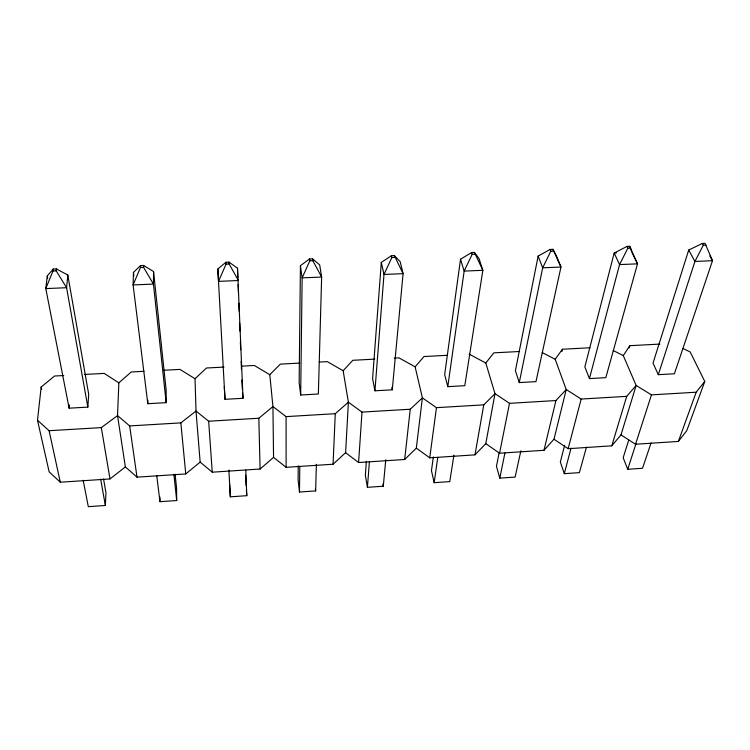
<?xml version="1.0" encoding="UTF-8"?>
<svg xmlns="http://www.w3.org/2000/svg" width="750" height="750" viewBox="0 0 750 750"><rect width="100%" height="100%" fill="white"/><g stroke="black" fill="none" stroke-linecap="round" stroke-linejoin="round"><path stroke-width="1.12" d="M175.106 474.272L176.559 487.959L176.7 500.541L159.966 501.694L159.975 497.109M153.562 271.594L153.441 284.081L166.181 402.656L147.816 403.706L133.097 284.934L133.463 272.4L140.512 265.594L143.644 265.472L153.562 271.594L166.144 390L166.181 402.656M298.238 465.816L298.087 479.728L299.484 492.028L315.637 490.912L316.388 464.297M300.422 265.678L299.147 382.659L300.684 395.016L318.356 394.012L321.637 277.05L319.688 264.9L312.553 258.816L309.562 258.928L300.422 265.678L302.137 277.866L300.684 395.016M299.484 492.028L299.803 466.547M147.816 403.706L147.863 400.238M140.512 265.594L140.466 267.516L133.097 284.934L153.441 284.081L143.606 267.384L143.644 265.472M144.009 371.306L131.241 371.981L118.847 382.847L117.534 415.613L125.372 466.922L137.006 477.159L185.756 473.944L200.156 462.094L196.003 411.047L195.037 378.722L206.494 368.006L223.997 367.087M299.812 363.084L280.35 364.116L269.794 374.691L272.934 406.575L273.553 457.35L286.106 467.316L333.066 464.222L335.269 413.691L348.384 402.188L343.144 370.725L327.3 361.631L319.284 362.062M83.175 480.309L88.312 506.663L105.356 505.481L105.956 492.741L103.547 478.988M333.066 464.222L345.6 452.691L348.384 402.188L362.006 412.097L410.241 409.228L422.391 397.884L415.125 366.834L398.916 357.853L394.312 358.097M87.844 407.119L88.697 394.284L67.8 275.044L56.4 268.912L53.203 269.044L47.278 275.869L45.797 288.591L69.112 408.178L87.844 407.119L66.591 287.719L67.8 275.044M469.228 354.15L485.794 363.019L494.991 393.666L483.778 404.85L436.462 407.662L422.391 397.884L416.334 448.125L404.672 459.488L358.584 462.534L362.006 412.097M366.384 461.325L365.344 475.181L367.416 487.322L383.297 486.225L385.763 459.731M381.309 262.425L372.591 378.6L374.934 390.797L392.269 389.803L403.087 273.647L400.172 261.666L394.35 255.591L391.416 255.703L381.309 262.425L384 274.444L374.934 390.797M367.416 487.322L369.394 461.953M69.112 408.178L69.384 404.962M53.203 269.044L52.988 270.984L45.797 288.591L66.591 287.719L56.194 270.853L56.4 268.912M125.372 466.922L109.987 478.941L60.291 482.222L49.144 471.853L37.5 420.262L41.166 387.037L54.525 376.022L63.769 375.534M404.672 459.488L410.241 409.228M542.241 352.566L555.169 359.269L566.231 389.531L555.919 400.556L509.503 403.322L494.991 393.666L485.784 443.634L474.975 454.856L429.731 457.838L436.462 407.662M433.35 456.919L431.456 470.7L434.175 482.691L449.784 481.613L453.909 455.25M460.528 259.237L444.666 374.616L447.787 386.653L464.794 385.688L482.85 270.309L478.997 258.488L474.441 252.431L471.572 252.544L460.528 259.237L464.156 271.088L447.787 386.653M434.175 482.691L437.756 457.444M474.975 454.856L483.778 404.85M499.163 452.587L496.444 466.303L499.8 478.144L515.128 477.084L520.856 450.844M538.134 256.116L515.4 370.706L519.272 382.584L535.959 381.637L560.972 267.037L556.238 255.384L552.891 249.337L550.078 249.45L538.134 256.116L542.663 267.806L519.272 382.584M613.144 350.494L623.288 355.584L636.15 385.463L626.709 396.347L581.156 399.056L566.231 389.531L553.987 439.228L544.003 450.291L499.575 453.225L509.503 403.322M499.8 478.144L504.919 453.019M561.891 351.488L562.416 349.237L589.978 347.775M544.003 450.291L555.919 400.556M564.628 445.322L560.334 461.981L564.3 473.681L579.375 472.631L586.472 447.15M682.959 348.45L690.188 351.975L704.784 381.469L696.178 392.213L651.478 394.875L636.15 385.463L620.981 434.897L611.794 445.819L568.162 448.697L581.156 399.056M564.3 473.681L571.041 448.163M589.434 378.6L619.566 264.591L627.825 248.175L626.972 246.412L614.175 253.05L584.85 366.872L589.434 378.6L605.812 377.662L637.5 263.841L629.728 246.309L626.972 246.412M629.128 347.925L629.784 345.684L659.897 344.091M611.794 445.819L626.709 396.347M628.744 440.044L623.166 457.725L627.712 469.284L642.534 468.253L651.084 442.894M688.706 250.05L653.025 363.103L658.303 374.681L674.391 373.772L712.5 260.7L705.028 243.338L702.328 243.45L688.706 250.05L694.922 261.441L658.303 374.681M620.981 434.897L635.522 444.253L651.478 394.875M627.712 469.284L635.925 443.888M635.522 444.253L678.375 441.422L696.178 392.213M704.784 381.469L686.794 430.641L678.375 441.422M229.003 262.106L229.134 264L238.434 280.528L218.522 281.363L226.069 264.113L225.947 262.228L229.003 262.106L237.497 268.209L243.009 398.297L225 399.319L224.297 386.794M309.562 258.928L309.844 260.794L302.137 277.866L321.637 277.05L312.844 260.672L312.553 258.816M391.416 255.703L391.856 257.541L384 274.444L403.087 273.647L394.35 255.591M471.572 252.544L472.153 254.353L464.156 271.088L482.85 270.309L474.441 252.431M550.078 249.45L550.791 251.231L542.663 267.806L560.972 267.037L552.891 249.337M702.328 243.45L703.303 245.184L694.922 261.441L712.5 260.7L709.828 255.975M623.288 355.584L629.784 345.684M555.169 359.269L562.416 349.237M485.794 363.019L493.828 352.847L519.553 351.497M415.125 366.834L423.975 356.531L447.178 355.312M343.144 370.725L352.828 360.291L374.719 359.137M200.156 462.094L212.259 472.191L260.1 469.031L273.553 457.35M225 399.319L217.828 269.006L225.947 262.228M37.5 420.262L49.097 430.716L101.316 427.613L117.534 415.613L129.675 425.925L180.853 422.878L196.003 411.047L208.659 421.228L258.825 418.238L272.934 406.575L286.088 416.616L335.269 413.691M229.65 484.369L230.344 496.819L246.788 495.684L245.794 470.109M84.572 374.438L104.222 373.406L118.847 382.847M163.744 370.266L179.991 369.403L195.037 378.722M241.5 366.159L254.344 365.484L269.794 374.691M52.988 270.984L56.194 270.853M140.466 267.516L143.606 267.384M226.069 264.113L229.134 264M309.844 260.794L312.844 260.672M391.856 257.541L394.791 257.428M472.153 254.353L475.031 254.241M550.791 251.231L553.612 251.119M627.825 248.175L630.591 248.072M703.303 245.184L706.013 245.081M616.397 252.966L614.175 253.05L619.566 264.591L637.5 263.841L631.912 252.338M553.987 439.228L568.162 448.697M485.784 443.634L499.575 453.225M416.334 448.125L429.731 457.838M345.6 452.691L358.584 462.534M629.728 246.309L631.556 251.334M49.097 430.716L60.291 482.222M41.166 387.037L41.653 389.288M391.809 387.6L392.269 389.803M47.278 275.869L47.719 278.166M382.884 484.022L383.297 486.225M100.669 479.156L105.356 505.481M101.316 427.613L109.987 478.941M129.675 425.925L137.006 477.159M315.356 488.681L315.637 490.912M156.713 475.472L159.966 501.694M133.463 272.4L133.894 275.887M173.887 474.337L176.7 500.541M180.853 422.878L185.756 473.944M242.353 389.213L241.875 379.988M242.597 392.616L243.009 398.297M208.659 421.228L212.259 472.191M246.075 485.522L245.606 475.116M246.394 490.041L246.788 495.684M217.828 269.006L218.522 281.363M228.872 470.053L230.344 496.819M237.497 268.209L237.863 277.528M238.134 284.513L238.453 292.659M238.866 303.141L239.184 311.288M239.644 322.931L239.963 331.088M240.375 341.559L240.694 349.716M241.144 361.359L241.463 369.506M258.825 418.238L260.1 469.031M286.088 416.616L286.106 467.316"/></g></svg>
